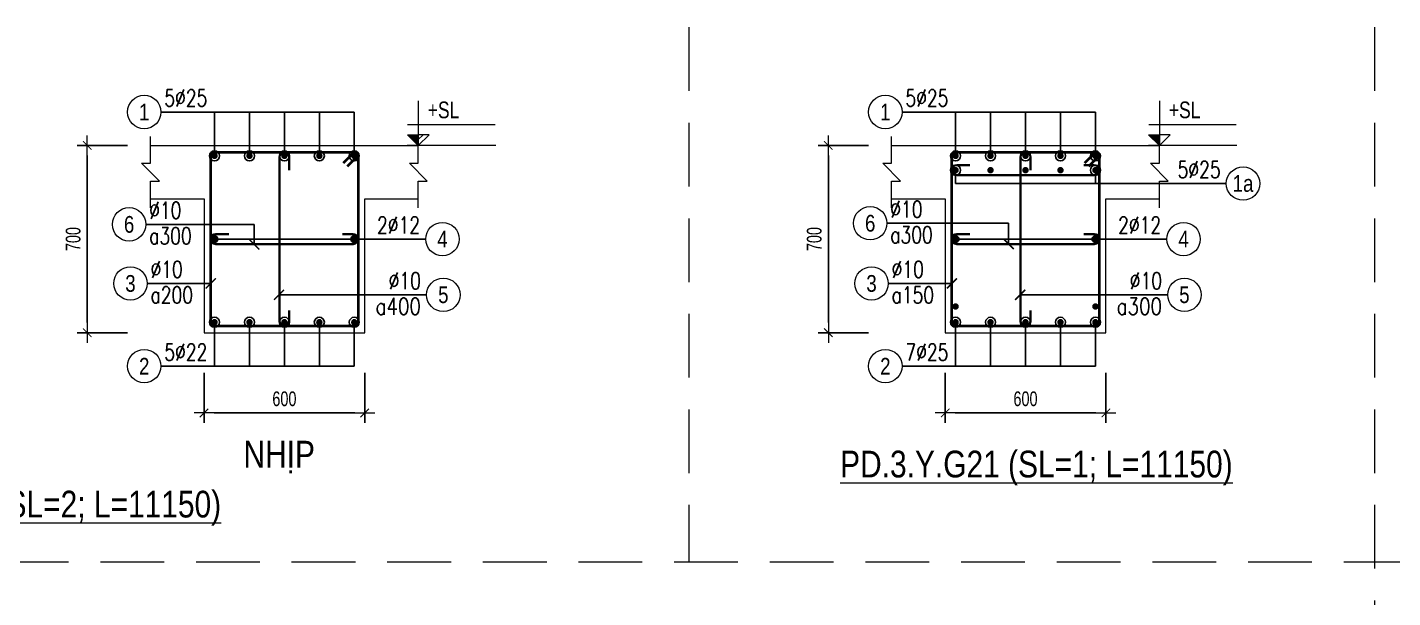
# Model space of a CAD drawing. Header units: millimetres. Extents: x 0 to 264070, y -218202 to 27271.
# Drawn here: x 253915 to 259014, y -189282 to -187149 of the extents above; entities that cross this region are included whole.
import ezdxf
from ezdxf.enums import TextEntityAlignment as Align

# ---------------------------------------------------------------- set-up
doc = ezdxf.new("R2010")
doc.units = ezdxf.units.MM
doc.header["$PDMODE"] = 3
doc.linetypes.add('HIDDEN2', pattern=[4.762499999999999, 3.175, -1.5875])
doc.layers.get('0').update_dxf_attribs({"lineweight": 20})
doc.layers.get('Defpoints').update_dxf_attribs({"color": 151, "lineweight": 9})
for name, color, linetype, lineweight in [('NDC_S_ANNO', 7, 'Continuous', 20), ('NDC_S_CONTINUOUS', 3, 'Continuous', 20), ('NDC_S_DIM', 1, 'Continuous', 15), ('NDC_S_HIDDEN', 8, 'HIDDEN2', 13), ('NDC_S_REBAR', 4, 'Continuous', 35), ('NDC_S_STIRRUP', 4, 'Continuous', 40), ('NDC_S_TEXT SYMBOL', 7, 'Continuous', 20), ('NDC_S_THIN LINE', 8, 'Continuous', 9), ('NDC_S_VN TEXT', 7, 'Continuous', 20)]:
    doc.layers.add(name, color=color, linetype=linetype, lineweight=lineweight)
doc.styles.add('ARIAL', font='arial.ttf', dxfattribs={"width": 0.8})
doc.styles.add('NDC_ANNO', font='', dxfattribs={"width": 0.8})
doc.styles.add('NDC_DIM', font='', dxfattribs={"width": 0.75})
doc.styles.add('NDC_EN TXT', font='romans.shx', dxfattribs={"width": 0.8})
doc.styles.get('NDC_ANNO').set_extended_font_data('Dotum')
doc.styles.get('NDC_DIM').set_extended_font_data('Dotum')
doc.dimstyles.new('NDC_dim_25', dxfattribs={"dimscale": 25, "dimtxt": 2.2, "dimasz": 1.5, "dimexe": 1.5, "dimexo": 2.5, "dimgap": 1, "dimtad": 1, "dimdec": 0, "dimzin": 0, "dimdsep": 46, "dimtxsty": 'NDC_DIM', "dimblk": 'DIMMARK', "dimcen": 0.09, "dimdle": 1.2, "dimclrd": 1, "dimclre": 1, "dimclrt": 3, "dimadec": 0, "dimazin": 0, "dimtfac": 1, "dimtdec": 0, "dimtix": 1, "dimtofl": 0, "dimtmove": 0, "dimatfit": 3, "dimfxl": 6, "dimfxlon": 1, "dimtolj": 1, "dimtzin": 0, "dimarcsym": 0})

# ---------------------------------------------------------------- blocks, each defined once
blk = doc.blocks.new('kata_block_TD')
at = {"color": 6, "linetype": 'ByBlock', "lineweight": -2, "style": 'ARIAL', "width": 0.8}
blk.add_attdef('SECTDET2', text='', height=5, dxfattribs=at).set_placement((0, 7.970649532882817), align=Align.CENTER)
at = {"color": 0, "linetype": 'ByBlock', "lineweight": -2, "style": 'ARIAL', "width": 0.8}
blk.add_attdef('SECTDET1', text='', height=5, dxfattribs=at).set_placement((0, 1.470649532882817), align=Align.CENTER)
at = {"color": 3, "lineweight": 25, "style": 'ARIAL', "width": 0.8}
blk.add_attdef('SSCALE', text='', height=2.5, dxfattribs=at).set_placement((0, -3.998868953555331), align=Align.CENTER)
blk = doc.blocks.new('*U241')
blk.add_circle((-2.5, 0), 2.5)
at = {"layer": 'NDC_S_VN TEXT', "color": 3, "style": 'NDC_EN TXT', "width": 0.75}
for tag, p in [('DK1', (0.5, 0.8455043070534884)), ('KC1', (0.5, -2.972544307831413))]:
    blk.add_attdef(tag, p, '', height=2.5, dxfattribs=at)
at = {"layer": 'NDC_S_VN TEXT', "color": 7, "style": 'ARIAL', "width": 0.8}
blk.add_attdef('SH2', text='', height=2.5, dxfattribs=at).set_placement((-2.5, 0), align=Align.MIDDLE)
blk = doc.blocks.new('*U321')
blk.add_circle((2.5, 0), 2.5)
at = {"layer": 'NDC_S_VN TEXT', "color": 3, "style": 'NDC_EN TXT'}
for tag, width, p in [('DK2', 0.75, (-0.85, 0.8455043070534884)), ('KC2', 0.8, (-0.85, -2.972544307831413))]:
    blk.add_attdef(tag, text='', height=2.5, dxfattribs=dict(at, width=width)).set_placement(p, align=Align.RIGHT)
at = {"layer": 'NDC_S_VN TEXT', "color": 7, "style": 'ARIAL', "width": 0.8}
blk.add_attdef('SH3', text='', height=2.5, dxfattribs=at).set_placement((2.5, 0), align=Align.MIDDLE)
blk = doc.blocks.new('*U239')
blk.add_circle((2.5, 0), 2.5)
at = {"layer": 'NDC_S_VN TEXT', "color": 3, "style": 'NDC_EN TXT', "width": 0.75}
blk.add_attdef('DK2', text='', height=2.5, dxfattribs=at).set_placement((-0.85, 0.8455043070534884), align=Align.RIGHT)
at = {"layer": 'NDC_S_VN TEXT', "color": 7, "style": 'ARIAL', "width": 0.8}
blk.add_attdef('SH3', text='', height=2.5, dxfattribs=at).set_placement((2.5, 0), align=Align.MIDDLE)
blk = doc.blocks.new('kata_block_THEP')
at = {"layer": 'NDC_S_REBAR', "color": 0}
for p, q in [((-0.5, 0), (0.5, 0)), ((-0.3535533905960619, 0.353553390592424), (0.3535533905960619, -0.353553390592424)), ((0.3535533905960619, 0.353553390592424), (-0.3535533905960619, -0.353553390592424)), ((0, 0.5), (0, -0.5))]:
    blk.add_line(p, q, dxfattribs=at)
at = {"layer": 'NDC_S_REBAR', "color": 0, "const_width": 0.08333333333333334}
blk.add_lwpolyline([(-0.5, -1.818989403545856e-12, 1), (0.5000000000145519, -1.818989403545856e-12, 1), (-0.5, -1.818989403545856e-12, 1)], format="xyb", dxfattribs=at)
blk = doc.blocks.new('DIMMARK')
at = {"layer": 'NDC_S_DIM', "color": 1}
blk.add_line((-1.5, 0), (1, 0), dxfattribs=at)
at = {"layer": 'NDC_S_DIM', "color": 2, "const_width": 0.1}
blk.add_lwpolyline([(-0.4242640687119285, -0.4242640687119285), (0.4242640687119285, 0.4242640687119285)], dxfattribs=at)
blk = doc.blocks.new('*D669')
at = {"layer": 'Defpoints', "color": 0, "transparency": 16777216}
for p in [(254644.7595658122, -187590.9016911174), (254138.7595658122, -188290.9016911174), (254644.7595658122, -188290.9016911174)]:
    blk.add_point(p, dxfattribs=at)
at = {"layer": 'NDC_S_DIM', "color": 1, "lineweight": -2, "transparency": 16777216}
for p, q in [((254288.7595658122, -187590.9016911174), (254101.2595658122, -187590.9016911174)), ((254138.7595658122, -187628.4016911174), (254138.7595658122, -188253.4016911174)), ((254288.7595658122, -188290.9016911174), (254101.2595658122, -188290.9016911174))]:
    blk.add_line(p, q, dxfattribs=at)
at = {"layer": 'NDC_S_DIM', "color": 1, "lineweight": -2, "transparency": 16777216, "xscale": 37.5, "yscale": 37.5, "zscale": 37.5}
for p, rotation in [((254138.7595658122, -187590.9016911174), 90), ((254138.7595658122, -188290.9016911174), 270)]:
    blk.add_blockref('DIMMARK', p, dxfattribs=dict(at, rotation=rotation))
at = {"layer": 'NDC_S_DIM', "color": 3, "transparency": 16777216, "insert": (254086.2595658122, -187940.9016911174), "char_height": 55.00000000000001, "attachment_point": 5, "rotation": 90, "style": 'NDC_DIM'}
blk.add_mtext('\\A1;700', dxfattribs=at)
blk = doc.blocks.new('*D670')
at = {"layer": 'Defpoints', "color": 0, "transparency": 16777216}
for p in [(254575.0864412679, -188290.9016911174), (255175.0864412679, -188290.9016911174), (255175.0864412679, -188590.9016911174)]:
    blk.add_point(p, dxfattribs=at)
at = {"layer": 'NDC_S_DIM', "color": 1, "lineweight": -2, "transparency": 16777216}
for p, q in [((254575.0864412679, -188440.9016911174), (254575.0864412679, -188628.4016911174)), ((255175.0864412679, -188440.9016911174), (255175.0864412679, -188628.4016911174)), ((254612.5864412679, -188590.9016911174), (255137.5864412679, -188590.9016911174))]:
    blk.add_line(p, q, dxfattribs=at)
at = {"layer": 'NDC_S_DIM', "color": 1, "lineweight": -2, "transparency": 16777216, "xscale": 37.5, "yscale": 37.5, "zscale": 37.5, "rotation": 180}
blk.add_blockref('DIMMARK', (254575.0864412679, -188590.9016911174), dxfattribs=at)
at = {"layer": 'NDC_S_DIM', "color": 1, "lineweight": -2, "transparency": 16777216, "xscale": 37.5, "yscale": 37.5, "zscale": 37.5}
blk.add_blockref('DIMMARK', (255175.0864412679, -188590.9016911174), dxfattribs=at)
at = {"layer": 'NDC_S_DIM', "color": 3, "transparency": 16777216, "insert": (254875.0864412679, -188538.4016911174), "char_height": 55.00000000000001, "attachment_point": 5, "style": 'NDC_DIM'}
blk.add_mtext('\\A1;600', dxfattribs=at)
blk = doc.blocks.new('kata_block_CT')
at = {"layer": 'NDC_S_ANNO'}
blk.add_hatch(color=3, dxfattribs=at).paths.add_polyline_path([(0, 1.596954857557648), (-1.612010908633238, 1.596954857557648), (0, 0)])
at = {"layer": 'NDC_S_ANNO', "ltscale": 50}
h = blk.add_hatch(dxfattribs=at)
h.set_pattern_fill('ANSI31', color=256, scale=1.406250541793835, style=0)
h.set_pattern_definition([(45.00000000000001, (0, 5.456968210637569e-12), (-3.157122508925224, 3.157122508925225), [])])
h.paths.add_polyline_path([(0, 1.596954857557648), (0, 0), (1.612010908924276, 1.596954857557648)])
for p, q in [((-1.592704896858777, 3.140833880479477), (11.46947077315417, 3.140833880479477)), ((11.56125648126181, 5.456968210637569e-12), (-1.63869572513795, 5.456968210637569e-12))]:
    blk.add_line(p, q, dxfattribs=at)
for points in [[(0, 6.69495074864426), (0, 0)], [(0, 0), (-1.612010908924276, 1.596954857557648), (0, 1.596954857557648)], [(0, 0), (1.612010908924276, 1.596954857557648), (0, 1.596954857557648)]]:
    blk.add_lwpolyline(points, dxfattribs=at)
at = {"layer": 'NDC_S_ANNO', "color": 8, "ltscale": 50}
blk.add_lwpolyline([(0, 0), (-1.612010908633238, 1.596954857557648), (0, 1.596954857557648)], dxfattribs=at)
at = {"layer": 'NDC_S_TEXT SYMBOL', "color": 3, "style": 'NDC_ANNO', "width": 0.8}
blk.add_attdef('CT', (1.409564409346785, 4.068271311703938), '', height=2.5, dxfattribs=at)
blk = doc.blocks.new('*U240')
blk.add_circle((-2.5, 0), 2.5)
at = {"layer": 'NDC_S_VN TEXT', "color": 3, "style": 'NDC_EN TXT', "width": 0.75}
blk.add_attdef('DK1', (0.5, 0.8455043070534884), '', height=2.5, dxfattribs=at)
at = {"layer": 'NDC_S_VN TEXT', "color": 7, "style": 'ARIAL', "width": 0.8}
blk.add_attdef('SH2', text='', height=2.5, dxfattribs=at).set_placement((-2.5, 0), align=Align.MIDDLE)
blk = doc.blocks.new('*D673')
at = {"layer": 'Defpoints', "color": 0, "transparency": 16777216}
for p in [(257342.9100996771, -188290.9016911171), (257942.9100996771, -188290.9016911171), (257942.9100996771, -188590.9016911171)]:
    blk.add_point(p, dxfattribs=at)
at = {"layer": 'NDC_S_DIM', "color": 1, "lineweight": -2, "transparency": 16777216}
for p, q in [((257342.9100996771, -188440.9016911171), (257342.9100996771, -188628.4016911171)), ((257942.9100996771, -188440.9016911171), (257942.9100996771, -188628.4016911171)), ((257380.4100996771, -188590.9016911171), (257905.4100996771, -188590.9016911171))]:
    blk.add_line(p, q, dxfattribs=at)
at = {"layer": 'NDC_S_DIM', "color": 1, "lineweight": -2, "transparency": 16777216, "xscale": 37.5, "yscale": 37.5, "zscale": 37.5, "rotation": 180}
blk.add_blockref('DIMMARK', (257342.9100996771, -188590.9016911171), dxfattribs=at)
at = {"layer": 'NDC_S_DIM', "color": 1, "lineweight": -2, "transparency": 16777216, "xscale": 37.5, "yscale": 37.5, "zscale": 37.5}
blk.add_blockref('DIMMARK', (257942.9100996771, -188590.9016911171), dxfattribs=at)
at = {"layer": 'NDC_S_DIM', "color": 3, "transparency": 16777216, "insert": (257642.9100996771, -188538.4016911171), "char_height": 55.00000000000001, "attachment_point": 5, "style": 'NDC_DIM'}
blk.add_mtext('\\A1;600', dxfattribs=at)
blk = doc.blocks.new('*D674')
at = {"layer": 'Defpoints', "color": 0, "transparency": 16777216}
for p in [(257412.5832242214, -187590.9016911171), (256906.5832242214, -188290.9016911171), (257412.5832242214, -188290.9016911171)]:
    blk.add_point(p, dxfattribs=at)
at = {"layer": 'NDC_S_DIM', "color": 1, "lineweight": -2, "transparency": 16777216}
for p, q in [((257056.5832242214, -187590.9016911171), (256869.0832242214, -187590.9016911171)), ((256906.5832242214, -187628.4016911171), (256906.5832242214, -188253.4016911171)), ((257056.5832242214, -188290.9016911171), (256869.0832242214, -188290.9016911171))]:
    blk.add_line(p, q, dxfattribs=at)
at = {"layer": 'NDC_S_DIM', "color": 1, "lineweight": -2, "transparency": 16777216, "xscale": 37.5, "yscale": 37.5, "zscale": 37.5}
for p, rotation in [((256906.5832242214, -187590.9016911171), 90), ((256906.5832242214, -188290.9016911171), 270)]:
    blk.add_blockref('DIMMARK', p, dxfattribs=dict(at, rotation=rotation))
at = {"layer": 'NDC_S_DIM', "color": 3, "transparency": 16777216, "insert": (256854.0832242214, -187940.9016911171), "char_height": 55.00000000000001, "attachment_point": 5, "rotation": 90, "style": 'NDC_DIM'}
blk.add_mtext('\\A1;700', dxfattribs=at)

msp = doc.modelspace()

# ---------------------------------------------------------------- linework, layer by layer
at = {"layer": 'NDC_S_CONTINUOUS'}
for points in [[(254375.0864412679, -187590.9016911174), (254575.0864412679, -187590.9016911174), (254575.0864412679, -187590.9016911174), (255175.0864412679, -187590.9016911174), (255175.0864412679, -187590.9016911174), (255375.0864412679, -187590.9016911174)], [(257142.9100996771, -187590.9016911171), (257342.9100996771, -187590.9016911171), (257342.9100996771, -187590.9016911171), (257942.9100996771, -187590.9016911171), (257942.9100996771, -187590.9016911171), (258142.9100996771, -187590.9016911171)], [(254375.0864412679, -187790.9016911174), (254575.0864412679, -187790.9016911174), (254575.0864412679, -188290.9016911174), (255175.0864412679, -188290.9016911174), (255175.0864412679, -187790.9016911174), (255375.0864412679, -187790.9016911174)], [(257142.9100996771, -187790.9016911171), (257342.9100996771, -187790.9016911171), (257342.9100996771, -188290.9016911171), (257942.9100996771, -188290.9016911171), (257942.9100996771, -187790.9016911171), (258142.9100996771, -187790.9016911171)]]:
    msp.add_lwpolyline(points, dxfattribs=at)
at = {"layer": 'NDC_S_DIM'}
for centre in [(257381.9100996771, -187683.4016911171), (257903.9100996771, -187683.4016911171)]:
    msp.add_circle(centre, 18.82654195789014, dxfattribs=at)
at = {"layer": 'NDC_S_HIDDEN', "ltscale": 75}
for p, q in [((256385.4292364562, -187149.0592886466), (256385.4292364562, -189149.0592886446)), ((258946.9401738248, -187149.0592886469), (258946.9401738248, -191149.0592886424)), ((264069.962048562, -189149.0592886446), (246139.3854869821, -189149.0592886446))]:
    msp.add_line(p, q, dxfattribs=at)
at = {"layer": 'NDC_S_REBAR'}
for points in [[(254893.456483362, -187683.2463810507), (254893.456483362, -187634.3332112409, 0.9999999999999999), (254856.592483362, -187634.3332112409), (254856.592483362, -188247.4696911174, 0.9999999999999999), (254893.456483362, -188247.4696911174), (254893.456483362, -188208.2128001085, -0.414213562)], [(257661.2801417712, -187683.2463810504), (257661.2801417712, -187634.3332112406, 0.9999999999999999), (257624.4161417712, -187634.3332112406), (257624.4161417712, -188247.4696911171, 0.9999999999999999), (257661.2801417712, -188247.4696911171), (257661.2801417712, -188208.2128001082, -0.414213562)], [(257435.255269487, -187664.9696911171), (257386.3420996771, -187664.9696911171, 0.9999999999999999), (257386.3420996771, -187701.8336911172), (257899.478099677, -187701.8336911172, 0.9999999999999999), (257899.478099677, -187664.9696911171), (257860.2212086682, -187664.9696911171, -0.414213562)], [(254667.4316110777, -187922.4696911174), (254618.5184412679, -187922.4696911174, 0.9999999999999999), (254618.5184412679, -187959.3336911175), (255131.6544412678, -187959.3336911175, 0.9999999999999999), (255131.6544412678, -187922.4696911174), (255092.397550259, -187922.4696911174, -0.414213562)], [(257435.255269487, -187922.4696911171), (257386.3420996771, -187922.4696911171, 0.9999999999999999), (257386.3420996771, -187959.3336911172), (257899.478099677, -187959.3336911172, 0.9999999999999999), (257899.478099677, -187922.4696911171), (257860.2212086682, -187922.4696911171, -0.414213562)]]:
    msp.add_lwpolyline(points, format="xyb", dxfattribs=at)
at = {"layer": 'NDC_S_STIRRUP'}
for points in [[(255096.0864412679, -187655.9016911174), (255136.0864412679, -187615.9016911174, -0.414213562), (255150.0864412679, -187629.9016911174), (255150.0864412679, -188251.9016911174, -0.414213562), (255136.0864412679, -188265.9016911174), (254614.0864412679, -188265.9016911174, -0.414213562), (254600.0864412679, -188251.9016911174), (254600.0864412679, -187629.9016911174, -0.414213562), (254614.0864412679, -187615.9016911174), (255136.0864412679, -187615.9016911174, -0.414213562), (255150.0864412679, -187629.9016911174), (255110.0864412679, -187669.9016911174)], [(257863.9100996771, -187655.9016911171), (257903.9100996771, -187615.9016911171, -0.414213562), (257917.9100996771, -187629.9016911171), (257917.9100996771, -188251.9016911171, -0.414213562), (257903.9100996771, -188265.9016911171), (257381.9100996771, -188265.9016911171, -0.414213562), (257367.9100996771, -188251.9016911171), (257367.9100996771, -187629.9016911171, -0.414213562), (257381.9100996771, -187615.9016911171), (257903.9100996771, -187615.9016911171, -0.414213562), (257917.9100996771, -187629.9016911171), (257877.9100996771, -187669.9016911171)]]:
    msp.add_lwpolyline(points, format="xyb", dxfattribs=at)
at = {"layer": 'NDC_S_THIN LINE'}
for points in [[(254375.0864412679, -187824.2350244508), (254375.0864412679, -187724.2350244508), (254408.4197746012, -187724.2350244508), (254341.7531079345, -187657.5683577841), (254375.0864412679, -187657.5683577841), (254375.0864412679, -187557.5683577841)], [(255375.0864412679, -187824.2350244508), (255375.0864412679, -187724.2350244508), (255408.4197746012, -187724.2350244508), (255341.7531079345, -187657.5683577841), (255375.0864412679, -187657.5683577841), (255375.0864412679, -187557.5683577841)], [(257142.9100996771, -187824.2350244505), (257142.9100996771, -187724.2350244505), (257176.2434330104, -187724.2350244505), (257109.5767663438, -187657.5683577838), (257142.9100996771, -187657.5683577838), (257142.9100996771, -187557.5683577838)], [(258142.9100996771, -187824.2350244505), (258142.9100996771, -187724.2350244505), (258176.2434330104, -187724.2350244505), (258109.5767663438, -187657.5683577838), (258142.9100996771, -187657.5683577838), (258142.9100996771, -187557.5683577838)]]:
    msp.add_lwpolyline(points, dxfattribs=at)

# ---------------------------------------------------------------- block references
at = {"layer": 'NDC_S_REBAR', "xscale": 22, "yscale": 22, "zscale": 22}
for p in [(254614.0864412679, -187629.9016911174), (254744.5864412679, -187629.9016911174), (254875.0864412679, -187629.9016911174), (255005.5864412679, -187629.9016911174), (255136.0864412679, -187629.9016911174), (257512.4100996771, -187629.9016911171), (257642.9100996771, -187629.9016911171), (257773.4100996771, -187629.9016911171), (257903.9100996771, -187629.9016911171), (257512.4100996771, -187683.4016911169), (257642.9100996772, -187683.4016911169), (257773.4100996771, -187683.4016911169), (257903.9100996771, -187683.4016911171), (254614.0864412679, -187940.9016911174), (255136.0864412679, -187940.9016911174), (257903.9100996771, -187940.9016911171), (257381.9100996771, -188192.9284624559), (257903.9100996771, -188192.9284624559), (254614.0864412679, -188251.9016911174), (254744.5864412679, -188251.9016911174), (254875.0864412679, -188251.9016911174), (255005.5864412679, -188251.9016911174), (255136.0864412679, -188251.9016911174), (257512.4100996771, -188251.9016911171), (257642.9100996771, -188251.9016911171), (257773.4100996771, -188251.9016911171), (257903.9100996771, -188251.9016911171)]:
    msp.add_blockref('kata_block_THEP', p, dxfattribs=at)
at = {"layer": 'NDC_S_REBAR', "color": 3, "xscale": 22, "yscale": 22, "zscale": 22}
for p in [(257381.9100996771, -187629.9016911171), (257381.9100996771, -187683.4016911171), (257381.9100996771, -187940.9016911171), (257381.9100996771, -188251.9016911171)]:
    msp.add_blockref('kata_block_THEP', p, dxfattribs=at)
at = {"layer": 'NDC_S_THIN LINE', "xscale": 25, "yscale": 25, "zscale": 25}
for name, p, values in [('*U240', (254414.0864412679, -187465.9016911174), {'SH2': '1', 'DK1': '5%%c25'}), ('*U240', (257181.9100996771, -187465.9016911171), {'SH2': '1', 'DK1': '5%%c25'}), ('*U239', (258392.9100996771, -187733.4016911171), {'SH3': '1a', 'DK2': '5%%c25'}), ('*U241', (254357.5864412679, -187885.9016911174), {'SH2': '6', 'DK1': '%%c10', 'KC1': 'a300'}), ('*U241', (257125.4100996771, -187881.7786144138), {'SH2': '6', 'DK1': '%%c10', 'KC1': 'a300'}), ('*U239', (255402.9766850654, -187940.9016911174), {'SH3': '4', 'DK2': '2%%c12'}), ('*U239', (258170.8003434746, -187940.9016911171), {'SH3': '4', 'DK2': '2%%c12'}), ('*U241', (254362.5864412679, -188106.722361727), {'SH2': '3', 'DK1': '%%c10', 'KC1': 'a200'}), ('*U321', (255406.1426401321, -188149.3688192967), {'SH3': '5', 'DK2': '%%c10', 'KC2': 'a400'}), ('*U241', (257130.4100996771, -188106.7223617267), {'SH2': '3', 'DK1': '%%c10', 'KC1': 'a150'}), ('*U321', (258173.9662985413, -188149.3688192964), {'SH3': '5', 'DK2': '%%c10', 'KC2': 'a300'}), ('*U240', (254414.0864412679, -188415.9016911174), {'SH2': '2', 'DK1': '5%%c22'}), ('*U240', (257181.9100996771, -188415.9016911171), {'SH2': '2', 'DK1': '7%%c25'})]:
    msp.add_blockref(name, p, dxfattribs=at).add_auto_attribs(values)
at = {"layer": 'NDC_S_VN TEXT', "xscale": 25, "yscale": 25, "zscale": 25}
for p in [(255375.0864412679, -187590.9016911174), (258142.9100996771, -187590.9016911171)]:
    msp.add_blockref('kata_block_CT', p, dxfattribs=at).add_auto_attribs({'CT': '+SL'})
at = {"layer": 'NDC_S_VN TEXT'}
ref = msp.add_blockref('kata_block_TD', (254855.6316691126, -188824.5393466092), dxfattribs=dict(at, xscale=20, yscale=20, zscale=20))
ref.add_attrib('SECTDET1', 'NHỊP', dxfattribs={"layer": '0', "color": 0, "linetype": 'ByBlock', "lineweight": -2, "height": 100, "style": 'ARIAL', "width": 0.8}).set_placement((254855.6316691126, -188795.1263559515), align=Align.CENTER)
ref = msp.add_blockref('kata_block_TD', (257683.6183596438, -188861.4432892342), dxfattribs=dict(at, xscale=20, yscale=20, zscale=20))
ref.add_attrib('SECTDET1', '%%uPD.3.Y.G21 (SL=1; L=11150)', dxfattribs={"layer": '0', "color": 0, "linetype": 'ByBlock', "lineweight": -2, "height": 100, "style": 'ARIAL', "width": 0.8}).set_placement((257683.6183596438, -188832.0302985765), align=Align.CENTER)
ref = msp.add_blockref('kata_block_TD', (253905.8512574719, -189011.2388632002), dxfattribs=dict(at, xscale=20, yscale=20, zscale=20))
ref.add_attrib('SECTDET1', '%%uPD.3.Y.G20 (SL=2; L=11150)', dxfattribs={"layer": '0', "color": 0, "linetype": 'ByBlock', "lineweight": -2, "height": 100, "style": 'ARIAL', "width": 0.8}).set_placement((253905.8512574719, -188981.8258725425), align=Align.CENTER)

# ---------------------------------------------------------------- dimensions: what is measured, and where the dimension line sits
at = {"layer": 'NDC_S_DIM'}
for base, p1, p2, picture, middle in [((254138.7595658122, -188290.9016911174), (254644.7595658122, -187590.9016911174), (254644.7595658122, -188290.9016911174), '*D669', (254086.2595658122, -187940.9016911174)), ((256906.5832242214, -188290.9016911171), (257412.5832242214, -187590.9016911171), (257412.5832242214, -188290.9016911171), '*D674', (256854.0832242214, -187940.9016911171))]:
    dim = msp.add_linear_dim(base=base, p1=p1, p2=p2, angle=270, dimstyle='NDC_dim_25', dxfattribs=at)
    dim.commit()
    dim.dimension.update_dxf_attribs({"geometry": picture, "text_midpoint": middle})
for base, p1, p2, picture, middle in [((255175.0864412679, -188590.9016911174), (254575.0864412679, -188290.9016911174), (255175.0864412679, -188290.9016911174), '*D670', (254875.0864412679, -188538.4016911174)), ((257942.9100996771, -188590.9016911171), (257342.9100996771, -188290.9016911171), (257942.9100996771, -188290.9016911171), '*D673', (257642.9100996771, -188538.4016911171))]:
    dim = msp.add_linear_dim(base=base, p1=p1, p2=p2, dimstyle='NDC_dim_25', dxfattribs=at)
    dim.commit()
    dim.dimension.update_dxf_attribs({"geometry": picture, "text_midpoint": middle})

# ---------------------------------------------------------------- leaders
at = {"layer": 'NDC_S_THIN LINE'}
for points, override in [([(255136.0864412679, -187629.9016911174), (255136.0864412679, -187465.9016911174), (254414.0864412679, -187465.9016911174)], {"dimldrblk": 'DotBlank'}), ([(255005.5864412679, -187629.9016911174), (255005.5864412679, -187465.9016911174), (254414.0864412679, -187465.9016911174)], {"dimldrblk": 'DotBlank'}), ([(254875.0864412679, -187629.9016911174), (254875.0864412679, -187465.9016911174), (254414.0864412679, -187465.9016911174)], {"dimldrblk": 'DotBlank'}), ([(254744.5864412679, -187629.9016911174), (254744.5864412679, -187465.9016911174), (254414.0864412679, -187465.9016911174)], {"dimldrblk": 'DotBlank'}), ([(254614.0864412679, -187629.9016911174), (254614.0864412679, -187465.9016911174), (254414.0864412679, -187465.9016911174)], {"dimldrblk": 'DotBlank'}), ([(257381.9100996771, -187629.9016911171), (257381.9100996771, -187465.9016911171), (257181.9100996771, -187465.9016911171)], {"dimldrblk": 'DotBlank'}), ([(257512.4100996771, -187629.9016911171), (257512.4100996771, -187465.9016911171), (257181.9100996771, -187465.9016911171)], {"dimldrblk": 'DotBlank'}), ([(257642.9100996771, -187629.9016911171), (257642.9100996771, -187465.9016911171), (257181.9100996771, -187465.9016911171)], {"dimldrblk": 'DotBlank'}), ([(257773.4100996771, -187629.9016911171), (257773.4100996771, -187465.9016911171), (257181.9100996771, -187465.9016911171)], {"dimldrblk": 'DotBlank'}), ([(257903.9100996771, -187629.9016911171), (257903.9100996771, -187465.9016911171), (257181.9100996771, -187465.9016911171)], {"dimldrblk": 'DotBlank'}), ([(257381.9100996771, -187683.4016911171), (257381.9100996771, -187733.4016911171), (258392.9100996771, -187733.4016911171)], {"dimldrblk": 'DotBlank'}), ([(257903.9100996771, -187683.4016911171), (257903.9100996771, -187733.4016911171), (258392.9100996771, -187733.4016911171)], {"dimldrblk": 'DotBlank'}), ([(254762.4197746012, -187960.9016911174), (254762.4197746012, -187885.9016911174), (254357.5864412679, -187885.9016911174)], {"dimldrblk": 'ArchTick'}), ([(257579.9783861449, -187959.3336911172), (257579.9783861449, -187881.7786144138), (257125.4100996771, -187881.7786144138)], {"dimldrblk": 'ArchTick'}), ([(254614.0864412679, -187940.9016911174), (255142.0864412679, -187940.9016911174)], {"dimasz": 1, "dimldrblk": 'DotBlank'}), ([(255136.0864412679, -187940.9016911174), (254614.0864412679, -187940.9016911174)], {"dimasz": 1, "dimldrblk": 'DotBlank'}), ([(255136.0864412679, -187940.9016911174), (255402.9766850654, -187940.9016911174)], {"dimldrblk": 'DotSmall'}), ([(257381.9100996771, -187940.9016911171), (257909.9100996771, -187940.9016911171)], {"dimasz": 1, "dimldrblk": 'DotBlank'}), ([(257903.9100996771, -187940.9016911171), (257381.9100996771, -187940.9016911171)], {"dimasz": 1, "dimldrblk": 'DotBlank'}), ([(257903.9100996771, -187940.9016911171), (258170.8003434746, -187940.9016911171)], {"dimldrblk": 'DotSmall'}), ([(254600.0864412679, -188106.722361727), (254362.5864412679, -188106.722361727)], {"dimldrblk": 'ArchTick'}), ([(257367.9100996771, -188106.7223617267), (257130.4100996771, -188106.7223617267)], {"dimldrblk": 'ArchTick'}), ([(254855.086441268, -188149.3688192967), (255406.1426401321, -188149.3688192967)], {"dimldrblk": 'ArchTick'}), ([(257622.9100996772, -188149.3688192964), (258173.9662985413, -188149.3688192964)], {"dimldrblk": 'ArchTick'}), ([(255136.0864412679, -188251.9016911174), (255136.0864412679, -188415.9016911174), (254414.0864412679, -188415.9016911174)], {"dimldrblk": 'DotBlank'}), ([(255005.5864412679, -188251.9016911174), (255005.5864412679, -188415.9016911174), (254414.0864412679, -188415.9016911174)], {"dimldrblk": 'DotBlank'}), ([(254875.0864412679, -188251.9016911174), (254875.0864412679, -188415.9016911174), (254414.0864412679, -188415.9016911174)], {"dimldrblk": 'DotBlank'}), ([(254744.5864412679, -188251.9016911174), (254744.5864412679, -188415.9016911174), (254414.0864412679, -188415.9016911174)], {"dimldrblk": 'DotBlank'}), ([(254614.0864412679, -188251.9016911174), (254614.0864412679, -188415.9016911174), (254414.0864412679, -188415.9016911174)], {"dimldrblk": 'DotBlank'}), ([(255136.0864412679, -188251.9016911174), (255136.0864412679, -188415.9016911174), (254414.0864412679, -188415.9016911174)], {"dimldrblk": 'DotBlank'}), ([(254614.0864412679, -188251.9016911174), (254614.0864412679, -188415.9016911174), (254414.0864412679, -188415.9016911174)], {"dimldrblk": 'DotBlank'}), ([(257381.9100996771, -188251.9016911171), (257381.9100996771, -188415.9016911171), (257181.9100996771, -188415.9016911171)], {"dimldrblk": 'DotBlank'}), ([(257512.4100996771, -188251.9016911171), (257512.4100996771, -188415.9016911171), (257181.9100996771, -188415.9016911171)], {"dimldrblk": 'DotBlank'}), ([(257642.9100996771, -188251.9016911171), (257642.9100996771, -188415.9016911171), (257181.9100996771, -188415.9016911171)], {"dimldrblk": 'DotBlank'}), ([(257773.4100996771, -188251.9016911171), (257773.4100996771, -188415.9016911171), (257181.9100996771, -188415.9016911171)], {"dimldrblk": 'DotBlank'}), ([(257903.9100996771, -188251.9016911171), (257903.9100996771, -188415.9016911171), (257181.9100996771, -188415.9016911171)], {"dimldrblk": 'DotBlank'})]:
    msp.add_leader(points, dimstyle='NDC_dim_25', override=override, dxfattribs=at)

doc.saveas('drawing.dxf')
